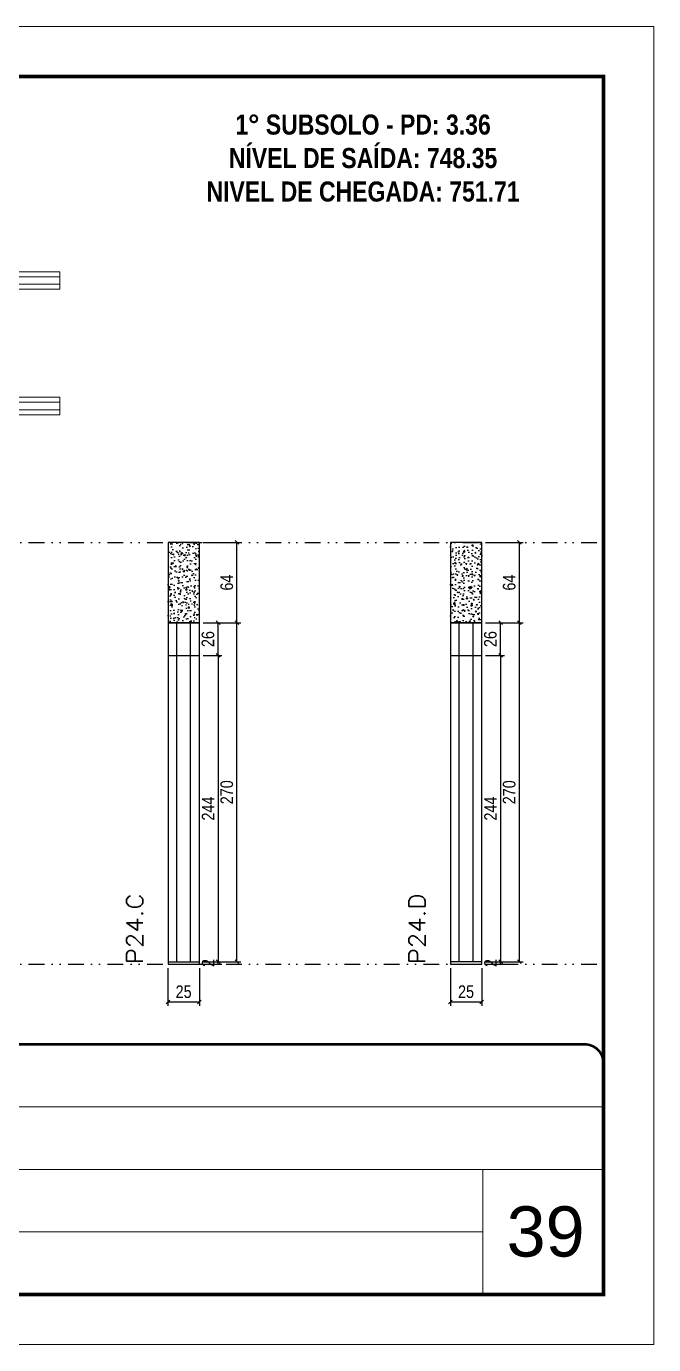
# Model space of a CAD drawing. Header units: millimetres. Extents: x 1945 to 8225, y 304 to 15137.
# Drawn here: x 6100 to 6600, y 3750 to 4800 of the extents above; entities that cross this region are included whole.
import ezdxf

# ---------------------------------------------------------------- set-up
doc = ezdxf.new("R2010")
doc.units = ezdxf.units.MM
for name, pattern in [('CONTINUO', [0]), ('DASHED', [0.75, 0.5, -0.25]), ('DIVIDE2', [0.625, 0.25, -0.125, 0, -0.125, 0, -0.125])]:
    doc.linetypes.add(name, pattern=pattern)
for name, color, linetype, lineweight in [('CARIMBO', 255, 'Continuous', 9), ('Folhas', 255, 'Continuous', 9), ('Perfil Metálico', 224, 'Continuous', 18), ('SARRAFO DE PRESSAO', 251, 'DASHED', 9), ('Texto Seção', 7, 'Continuous', 15)]:
    doc.layers.add(name, color=color, linetype=linetype, lineweight=lineweight)
for name, color, linetype in [('COTA', 241, 'Continuous'), ('NOMENCLATURA', 7, 'Continuous'), ('Nível', 160, 'Continuous'), ('Painéis', 200, 'Continuous'), ('SARR_2.2x7', 40, 'Continuous')]:
    doc.layers.add(name, color=color, linetype=linetype)
doc.styles.add('ARIAL', font='arial.ttf')
doc.styles.add('COTA TECNICA', font='techl___.ttf', dxfattribs={"height": 10})
doc.styles.add('REGUA-120', font='ROMANS.shx', dxfattribs={"height": 15})
doc.styles.add('ROMANC', font='techb___.ttf', dxfattribs={"height": 2.5})
doc.dimstyles.new('PAINEL-NOVA', dxfattribs={"dimtxt": 10, "dimasz": 3, "dimexe": 3, "dimexo": 3, "dimgap": 3, "dimtad": 1, "dimdec": 1, "dimzin": 12, "dimdsep": 46, "dimtxsty": 'COTA TECNICA', "dimblk1": 'OBLIQUE', "dimblk2": 'OBLIQUE', "dimsah": 1, "dimcen": 0.9, "dimclrd": 4, "dimclre": 4, "dimclrt": 240, "dimadec": 1, "dimazin": 3, "dimtfac": 1, "dimtdec": 1, "dimtix": 1, "dimtmove": 0, "dimatfit": 3, "dimfxl": 1, "dimtolj": 1, "dimtzin": 12, "dimarcsym": 0})

# ---------------------------------------------------------------- blocks, each defined once
blk = doc.blocks.new('9999999999')
at = {"color": 30, "linetype": 'CONTINUO'}
for p, q in [((98564.6, 34379.6), (99584, 34379.6)), ((98564.6, 34329.8), (99488, 34329.8)), ((99584, 34329.8), (99488, 34329.8)), ((99488, 34329.8), (99488, 34230.2)), ((98564.6, 34280), (99488, 34280))]:
    blk.add_line(p, q, dxfattribs=at)
at = {"color": 30, "linetype": 'CONTINUO', "const_width": 2}
blk.add_lwpolyline([(99584, 34230.2), (99584, 34414.4, 0.414214), (99569, 34429.4), (98229, 34429.4, 0.414214), (98214, 34414.4), (98214, 34245.2, 0.414214), (98229, 34230.2), (99584, 34230.2)], format="xyb", dxfattribs=at)
at = {"layer": 'Folhas'}
blk.add_lwpolyline([(98139, 34190.2), (99624, 34190.2), (99624, 35240.2), (98139, 35240.2)], close=True, dxfattribs=at)
at = {"layer": 'Folhas', "color": 30, "const_width": 3}
blk.add_lwpolyline([(98214, 34230.2), (99584, 34230.2), (99584, 35200.2), (98214, 35200.2)], close=True, dxfattribs=at)
blk = doc.blocks.new('_Oblique')
at = {"color": 0, "linetype": 'ByBlock', "lineweight": -2}
blk.add_line((-0.5, -0.5), (0.5, 0.5), dxfattribs=at)
blk = doc.blocks.new('*D348')
at = {"layer": 'COTA', "color": 4, "linetype": 'Continuous', "lineweight": -2, "ltscale": 30, "transparency": 16777216}
for p, q in [((6240.9, 4298.9), (6255.9, 4298.9)), ((6252.9, 4298.9), (6252.9, 4054.9)), ((6240.9, 4054.9), (6255.9, 4054.9))]:
    blk.add_line(p, q, dxfattribs=at)
at = {"layer": 'Defpoints', "color": 0, "linetype": 'Continuous', "ltscale": 30, "transparency": 16777216}
for p in [(6237.9, 4298.9), (6237.9, 4054.9), (6252.9, 4054.9)]:
    blk.add_point(p, dxfattribs=at)
at = {"layer": 'COTA', "color": 4, "linetype": 'Continuous', "lineweight": -2, "ltscale": 30, "transparency": 16777216, "xscale": 3, "yscale": 3, "zscale": 3}
for p, rotation in [((6252.9, 4298.9), 90), ((6252.9, 4054.9), 270)]:
    blk.add_blockref('_Oblique', p, dxfattribs=dict(at, rotation=rotation))
at = {"layer": 'COTA', "color": 240, "linetype": 'Continuous', "ltscale": 30, "transparency": 16777216, "insert": (6244.9, 4176.9), "char_height": 10, "attachment_point": 5, "rotation": 90, "style": 'COTA TECNICA'}
blk.add_mtext('\\A1;244', dxfattribs=at)
blk = doc.blocks.new('*D349')
at = {"layer": 'COTA', "color": 4, "linetype": 'Continuous', "lineweight": -2, "ltscale": 30, "transparency": 16777216}
for p, q in [((6240.9, 4324.9), (6255.9, 4324.9)), ((6252.9, 4298.9), (6252.9, 4324.9)), ((6240.9, 4298.9), (6255.9, 4298.9))]:
    blk.add_line(p, q, dxfattribs=at)
at = {"layer": 'Defpoints', "color": 0, "linetype": 'Continuous', "ltscale": 30, "transparency": 16777216}
for p in [(6237.9, 4324.9), (6252.9, 4324.9), (6237.9, 4298.9)]:
    blk.add_point(p, dxfattribs=at)
at = {"layer": 'COTA', "color": 4, "linetype": 'Continuous', "lineweight": -2, "ltscale": 30, "transparency": 16777216, "xscale": 3, "yscale": 3, "zscale": 3}
for p, rotation in [((6252.9, 4324.9), 90), ((6252.9, 4298.9), 270)]:
    blk.add_blockref('_Oblique', p, dxfattribs=dict(at, rotation=rotation))
at = {"layer": 'COTA', "color": 240, "linetype": 'Continuous', "ltscale": 30, "transparency": 16777216, "insert": (6244.8, 4311.9), "char_height": 10, "attachment_point": 5, "rotation": 90, "style": 'COTA TECNICA'}
blk.add_mtext('\\A1;26', dxfattribs=at)
blk = doc.blocks.new('*D350')
at = {"layer": 'COTA', "color": 4, "linetype": 'Continuous', "lineweight": -2, "ltscale": 30, "transparency": 16777216}
for p, q in [((6465.9, 4298.9), (6480.9, 4298.9)), ((6477.9, 4298.9), (6477.9, 4054.9)), ((6465.9, 4054.9), (6480.9, 4054.9))]:
    blk.add_line(p, q, dxfattribs=at)
at = {"layer": 'Defpoints', "color": 0, "linetype": 'Continuous', "ltscale": 30, "transparency": 16777216}
for p in [(6462.9, 4298.9), (6462.9, 4054.9), (6477.9, 4054.9)]:
    blk.add_point(p, dxfattribs=at)
at = {"layer": 'COTA', "color": 4, "linetype": 'Continuous', "lineweight": -2, "ltscale": 30, "transparency": 16777216, "xscale": 3, "yscale": 3, "zscale": 3}
for p, rotation in [((6477.9, 4298.9), 90), ((6477.9, 4054.9), 270)]:
    blk.add_blockref('_Oblique', p, dxfattribs=dict(at, rotation=rotation))
at = {"layer": 'COTA', "color": 240, "linetype": 'Continuous', "ltscale": 30, "transparency": 16777216, "insert": (6469.9, 4176.9), "char_height": 10, "attachment_point": 5, "rotation": 90, "style": 'COTA TECNICA'}
blk.add_mtext('\\A1;244', dxfattribs=at)
blk = doc.blocks.new('*D351')
at = {"layer": 'COTA', "color": 4, "linetype": 'Continuous', "lineweight": -2, "ltscale": 30, "transparency": 16777216}
for p, q in [((6465.9, 4324.9), (6480.9, 4324.9)), ((6477.9, 4298.9), (6477.9, 4324.9)), ((6465.9, 4298.9), (6480.9, 4298.9))]:
    blk.add_line(p, q, dxfattribs=at)
at = {"layer": 'Defpoints', "color": 0, "linetype": 'Continuous', "ltscale": 30, "transparency": 16777216}
for p in [(6462.9, 4324.9), (6477.9, 4324.9), (6462.9, 4298.9)]:
    blk.add_point(p, dxfattribs=at)
at = {"layer": 'COTA', "color": 4, "linetype": 'Continuous', "lineweight": -2, "ltscale": 30, "transparency": 16777216, "xscale": 3, "yscale": 3, "zscale": 3}
for p, rotation in [((6477.9, 4324.9), 90), ((6477.9, 4298.9), 270)]:
    blk.add_blockref('_Oblique', p, dxfattribs=dict(at, rotation=rotation))
at = {"layer": 'COTA', "color": 240, "linetype": 'Continuous', "ltscale": 30, "transparency": 16777216, "insert": (6469.8, 4311.9), "char_height": 10, "attachment_point": 5, "rotation": 90, "style": 'COTA TECNICA'}
blk.add_mtext('\\A1;26', dxfattribs=at)
blk = doc.blocks.new('*D364')
at = {"layer": 'COTA', "color": 4, "linetype": 'Continuous', "lineweight": -2, "ltscale": 30, "transparency": 16777216}
for p, q in [((6240.9, 4054.9), (6255.9, 4054.9)), ((6252.9, 4052.9), (6252.9, 4054.9)), ((6240.9, 4052.9), (6255.9, 4052.9))]:
    blk.add_line(p, q, dxfattribs=at)
at = {"layer": 'Defpoints', "color": 0, "linetype": 'Continuous', "ltscale": 30, "transparency": 16777216}
for p in [(6237.9, 4054.9), (6252.9, 4054.9), (6237.9, 4052.9)]:
    blk.add_point(p, dxfattribs=at)
at = {"layer": 'COTA', "color": 240, "linetype": 'Continuous', "ltscale": 30, "transparency": 16777216, "insert": (6244.9, 4053.9), "char_height": 10, "attachment_point": 5, "rotation": 90, "style": 'COTA TECNICA'}
blk.add_mtext('\\A1;2', dxfattribs=at)
blk = doc.blocks.new('*D365')
at = {"layer": 'COTA', "color": 4, "linetype": 'Continuous', "lineweight": -2, "ltscale": 30, "transparency": 16777216}
for p, q in [((6240.9, 4324.9), (6270.9, 4324.9)), ((6267.9, 4054.9), (6267.9, 4324.9)), ((6240.9, 4054.9), (6270.9, 4054.9))]:
    blk.add_line(p, q, dxfattribs=at)
at = {"layer": 'Defpoints', "color": 0, "linetype": 'Continuous', "ltscale": 30, "transparency": 16777216}
for p in [(6237.9, 4324.9), (6267.9, 4324.9), (6237.9, 4054.9)]:
    blk.add_point(p, dxfattribs=at)
at = {"layer": 'COTA', "color": 4, "linetype": 'Continuous', "lineweight": -2, "ltscale": 30, "transparency": 16777216, "xscale": 3, "yscale": 3, "zscale": 3}
for p, rotation in [((6267.9, 4324.9), 90), ((6267.9, 4054.9), 270)]:
    blk.add_blockref('_Oblique', p, dxfattribs=dict(at, rotation=rotation))
at = {"layer": 'COTA', "color": 240, "linetype": 'Continuous', "ltscale": 30, "transparency": 16777216, "insert": (6259.8, 4189.9), "char_height": 10, "attachment_point": 5, "rotation": 90, "style": 'COTA TECNICA'}
blk.add_mtext('\\A1;270', dxfattribs=at)
blk = doc.blocks.new('*D366')
at = {"layer": 'COTA', "color": 4, "linetype": 'Continuous', "lineweight": -2, "ltscale": 30, "transparency": 16777216}
for p, q in [((6240.9, 4388.9), (6270.9, 4388.9)), ((6267.9, 4324.9), (6267.9, 4388.9)), ((6240.9, 4324.9), (6270.9, 4324.9))]:
    blk.add_line(p, q, dxfattribs=at)
at = {"layer": 'Defpoints', "color": 0, "linetype": 'Continuous', "ltscale": 30, "transparency": 16777216}
for p in [(6237.9, 4388.9), (6267.9, 4388.9), (6237.9, 4324.9)]:
    blk.add_point(p, dxfattribs=at)
at = {"layer": 'COTA', "color": 4, "linetype": 'Continuous', "lineweight": -2, "ltscale": 30, "transparency": 16777216, "xscale": 3, "yscale": 3, "zscale": 3}
for p, rotation in [((6267.9, 4388.9), 90), ((6267.9, 4324.9), 270)]:
    blk.add_blockref('_Oblique', p, dxfattribs=dict(at, rotation=rotation))
at = {"layer": 'COTA', "color": 240, "linetype": 'Continuous', "ltscale": 30, "transparency": 16777216, "insert": (6259.8, 4356.9), "char_height": 10, "attachment_point": 5, "rotation": 90, "style": 'COTA TECNICA'}
blk.add_mtext('\\A1;64', dxfattribs=at)
blk = doc.blocks.new('*D367')
at = {"layer": 'COTA', "color": 4, "linetype": 'Continuous', "lineweight": -2, "ltscale": 30, "transparency": 16777216}
for p, q in [((6212.9, 4049.9), (6212.9, 4019.9)), ((6237.9, 4049.9), (6237.9, 4019.9)), ((6212.9, 4022.9), (6237.9, 4022.9))]:
    blk.add_line(p, q, dxfattribs=at)
at = {"layer": 'Defpoints', "color": 0, "linetype": 'Continuous', "ltscale": 30, "transparency": 16777216}
for p in [(6212.9, 4052.9), (6237.9, 4052.9), (6237.9, 4022.9)]:
    blk.add_point(p, dxfattribs=at)
at = {"layer": 'COTA', "color": 4, "linetype": 'Continuous', "lineweight": -2, "ltscale": 30, "transparency": 16777216, "xscale": 3, "yscale": 3, "zscale": 3, "rotation": 180}
blk.add_blockref('_Oblique', (6212.9, 4022.9), dxfattribs=at)
at = {"layer": 'COTA', "color": 4, "linetype": 'Continuous', "lineweight": -2, "ltscale": 30, "transparency": 16777216, "xscale": 3, "yscale": 3, "zscale": 3}
blk.add_blockref('_Oblique', (6237.9, 4022.9), dxfattribs=at)
at = {"layer": 'COTA', "color": 240, "linetype": 'Continuous', "ltscale": 30, "transparency": 16777216, "insert": (6225.4, 4031), "char_height": 10, "attachment_point": 5, "style": 'COTA TECNICA'}
blk.add_mtext('\\A1;25', dxfattribs=at)
blk = doc.blocks.new('*D368')
at = {"layer": 'COTA', "color": 4, "linetype": 'Continuous', "lineweight": -2, "ltscale": 30, "transparency": 16777216}
for p, q in [((6465.9, 4054.9), (6480.9, 4054.9)), ((6477.9, 4052.9), (6477.9, 4054.9)), ((6465.9, 4052.9), (6480.9, 4052.9))]:
    blk.add_line(p, q, dxfattribs=at)
at = {"layer": 'Defpoints', "color": 0, "linetype": 'Continuous', "ltscale": 30, "transparency": 16777216}
for p in [(6462.9, 4054.9), (6477.9, 4054.9), (6462.9, 4052.9)]:
    blk.add_point(p, dxfattribs=at)
at = {"layer": 'COTA', "color": 240, "linetype": 'Continuous', "ltscale": 30, "transparency": 16777216, "insert": (6469.9, 4053.9), "char_height": 10, "attachment_point": 5, "rotation": 90, "style": 'COTA TECNICA'}
blk.add_mtext('\\A1;2', dxfattribs=at)
blk = doc.blocks.new('*D369')
at = {"layer": 'COTA', "color": 4, "linetype": 'Continuous', "lineweight": -2, "ltscale": 30, "transparency": 16777216}
for p, q in [((6465.9, 4324.9), (6495.9, 4324.9)), ((6492.9, 4054.9), (6492.9, 4324.9)), ((6465.9, 4054.9), (6495.9, 4054.9))]:
    blk.add_line(p, q, dxfattribs=at)
at = {"layer": 'Defpoints', "color": 0, "linetype": 'Continuous', "ltscale": 30, "transparency": 16777216}
for p in [(6462.9, 4324.9), (6492.9, 4324.9), (6462.9, 4054.9)]:
    blk.add_point(p, dxfattribs=at)
at = {"layer": 'COTA', "color": 4, "linetype": 'Continuous', "lineweight": -2, "ltscale": 30, "transparency": 16777216, "xscale": 3, "yscale": 3, "zscale": 3}
for p, rotation in [((6492.9, 4324.9), 90), ((6492.9, 4054.9), 270)]:
    blk.add_blockref('_Oblique', p, dxfattribs=dict(at, rotation=rotation))
at = {"layer": 'COTA', "color": 240, "linetype": 'Continuous', "ltscale": 30, "transparency": 16777216, "insert": (6484.8, 4189.9), "char_height": 10, "attachment_point": 5, "rotation": 90, "style": 'COTA TECNICA'}
blk.add_mtext('\\A1;270', dxfattribs=at)
blk = doc.blocks.new('*D370')
at = {"layer": 'COTA', "color": 4, "linetype": 'Continuous', "lineweight": -2, "ltscale": 30, "transparency": 16777216}
for p, q in [((6465.9, 4388.9), (6495.9, 4388.9)), ((6492.9, 4324.9), (6492.9, 4388.9)), ((6465.9, 4324.9), (6495.9, 4324.9))]:
    blk.add_line(p, q, dxfattribs=at)
at = {"layer": 'Defpoints', "color": 0, "linetype": 'Continuous', "ltscale": 30, "transparency": 16777216}
for p in [(6462.9, 4388.9), (6492.9, 4388.9), (6462.9, 4324.9)]:
    blk.add_point(p, dxfattribs=at)
at = {"layer": 'COTA', "color": 4, "linetype": 'Continuous', "lineweight": -2, "ltscale": 30, "transparency": 16777216, "xscale": 3, "yscale": 3, "zscale": 3}
for p, rotation in [((6492.9, 4388.9), 90), ((6492.9, 4324.9), 270)]:
    blk.add_blockref('_Oblique', p, dxfattribs=dict(at, rotation=rotation))
at = {"layer": 'COTA', "color": 240, "linetype": 'Continuous', "ltscale": 30, "transparency": 16777216, "insert": (6484.8, 4356.9), "char_height": 10, "attachment_point": 5, "rotation": 90, "style": 'COTA TECNICA'}
blk.add_mtext('\\A1;64', dxfattribs=at)
blk = doc.blocks.new('*D371')
at = {"layer": 'COTA', "color": 4, "linetype": 'Continuous', "lineweight": -2, "ltscale": 30, "transparency": 16777216}
for p, q in [((6437.9, 4049.9), (6437.9, 4019.9)), ((6462.9, 4049.9), (6462.9, 4019.9)), ((6437.9, 4022.9), (6462.9, 4022.9))]:
    blk.add_line(p, q, dxfattribs=at)
at = {"layer": 'Defpoints', "color": 0, "linetype": 'Continuous', "ltscale": 30, "transparency": 16777216}
for p in [(6437.9, 4052.9), (6462.9, 4052.9), (6462.9, 4022.9)]:
    blk.add_point(p, dxfattribs=at)
at = {"layer": 'COTA', "color": 4, "linetype": 'Continuous', "lineweight": -2, "ltscale": 30, "transparency": 16777216, "xscale": 3, "yscale": 3, "zscale": 3, "rotation": 180}
blk.add_blockref('_Oblique', (6437.9, 4022.9), dxfattribs=at)
at = {"layer": 'COTA', "color": 4, "linetype": 'Continuous', "lineweight": -2, "ltscale": 30, "transparency": 16777216, "xscale": 3, "yscale": 3, "zscale": 3}
blk.add_blockref('_Oblique', (6462.9, 4022.9), dxfattribs=at)
at = {"layer": 'COTA', "color": 240, "linetype": 'Continuous', "ltscale": 30, "transparency": 16777216, "insert": (6450.4, 4031), "char_height": 10, "attachment_point": 5, "style": 'COTA TECNICA'}
blk.add_mtext('\\A1;25', dxfattribs=at)

msp = doc.modelspace()

# ---------------------------------------------------------------- hatches: boundary and pattern name
at = {"layer": 'COTA', "linetype": 'Continuous', "ltscale": 30}
h = msp.add_hatch(dxfattribs=at)
h.set_pattern_fill('AR-CONC', color=256, scale=0.05, angle=1)
h.set_pattern_definition([(51, (3958.935, 7934.698), (9.121755, -0.637855), [0.9525, -10.4775]), (356, (3958.935, 7934.698), (-1.928623, 9.520633), [0.762, -8.38203]), (101.45144, (3959.695, 7934.645), (7.193132, 8.882778), [0.8095, -8.904512]), (47.1842, (3958.891, 7937.238), (13.588575, -1.865247), [1.42875, -15.71625]), (97.63556, (3960.023, 7937.082), (11.65249, 12.576586), [1.21425, -13.35678]), (352.18415, (3958.891, 7937.238), (11.65249, 12.576586), [1.143, -12.572987]), (22, (3960.172, 7936.625), (7.668804, -4.980179), [0.9525, -10.4775]), (327, (3960.172, 7936.625), (2.928905, 9.261925), [0.762, -8.382]), (72.45145, (3960.811, 7936.21), (10.597708, 4.281746), [0.8095, -8.904497]), (38.5, (3958.935, 7934.6982), (0.0806222, 4.2298032), [0, -8.2804, 0, -8.509, 0, -8.41375]), (8.5, (3958.935, 7934.6982), (3.2530547, 5.066574), [0, -4.8514, 0, -8.0899, 0, -3.20675]), (328.5, (3956.1035, 7934.6488), (6.7834962, -0.1680745), [0, -3.175, 0, -9.906, 0, -13.1445]), (318.5, (3954.8337, 7934.6266), (7.383143, 1.4003915), [0, -4.1275, 0, -6.5786, 0, -9.3345])])
h.paths.add_polyline_path([(6237.94, 4388.9), (6212.94, 4388.9), (6212.94, 4324.9), (6237.94, 4324.9)])
h = msp.add_hatch(dxfattribs=at)
h.set_pattern_fill('AR-CONC', color=256, scale=0.05, angle=1)
h.set_pattern_definition([(51, (3958.935, 7924.698), (9.121755, -0.637855), [0.9525, -10.4775]), (356, (3958.935, 7924.698), (-1.928623, 9.520633), [0.762, -8.38203]), (101.45144, (3959.695, 7924.645), (7.193132, 8.882778), [0.8095, -8.904512]), (47.1842, (3958.891, 7927.238), (13.588575, -1.865247), [1.42875, -15.71625]), (97.63556, (3960.023, 7927.082), (11.65249, 12.576586), [1.21425, -13.35678]), (352.18415, (3958.891, 7927.238), (11.65249, 12.576586), [1.143, -12.572987]), (22, (3960.172, 7926.625), (7.668804, -4.980179), [0.9525, -10.4775]), (327, (3960.172, 7926.625), (2.928905, 9.261925), [0.762, -8.382]), (72.45145, (3960.811, 7926.21), (10.597708, 4.281746), [0.8095, -8.904497]), (38.5, (3958.935, 7924.6982), (0.0806222, 4.2298032), [0, -8.2804, 0, -8.509, 0, -8.41375]), (8.5, (3958.935, 7924.6982), (3.2530547, 5.066574), [0, -4.8514, 0, -8.0899, 0, -3.20675]), (328.5, (3956.1035, 7924.6488), (6.7834962, -0.1680745), [0, -3.175, 0, -9.906, 0, -13.1445]), (318.5, (3954.8337, 7924.6266), (7.383143, 1.4003915), [0, -4.1275, 0, -6.5786, 0, -9.3345])])
h.paths.add_polyline_path([(6462.94, 4388.9), (6437.94, 4388.9), (6437.94, 4324.9), (6462.94, 4324.9)])

# ---------------------------------------------------------------- linework, layer by layer
for points in [[(6212.94, 4324.9), (6237.94, 4324.9), (6237.94, 4388.9), (6212.94, 4388.9)], [(6437.94, 4324.9), (6462.94, 4324.9), (6462.94, 4388.9), (6437.94, 4388.9)]]:
    msp.add_lwpolyline(points, close=True, dxfattribs=at)
at = {"layer": 'Nível', "color": 4, "linetype": 'DIVIDE2', "ltscale": 50}
for p, q in [((5189.86, 4388.9), (6559.86, 4388.9)), ((5189.86, 4052.9), (6559.86, 4052.9))]:
    msp.add_line(p, q, dxfattribs=at)
at = {"layer": 'Painéis', "linetype": 'Continuous', "ltscale": 30}
for p, q in [((6212.94, 4324.9), (6212.94, 4052.9)), ((6437.94, 4324.9), (6437.94, 4052.9))]:
    msp.add_line(p, q, dxfattribs=at)
for points in [[(6237.94, 4324.9), (6212.94, 4324.9)], [(6237.94, 4052.9), (6237.94, 4324.9)], [(6462.94, 4324.9), (6437.94, 4324.9)], [(6462.94, 4052.9), (6462.94, 4324.9)], [(6212.94, 4298.9), (6237.94, 4298.9)], [(6437.94, 4298.9), (6462.94, 4298.9)], [(6212.94, 4054.9), (6237.94, 4054.9)], [(6462.94, 4054.9), (6437.94, 4054.9)], [(6212.94, 4052.9), (6237.94, 4052.9)], [(6437.94, 4052.9), (6462.94, 4052.9)]]:
    msp.add_lwpolyline(points, dxfattribs=at)
at = {"layer": 'Perfil Metálico', "linetype": 'Continuous', "ltscale": 30}
for points in [[(5622.86, 4590.48), (6126.86, 4590.48), (6126.86, 4604.48), (5622.86, 4604.48)], [(5622.86, 4504.48), (6126.86, 4504.48), (6126.86, 4490.48), (5622.86, 4490.48)]]:
    msp.add_lwpolyline(points, close=True, dxfattribs=at)
for points in [[(6126.86, 4600.48), (5622.86, 4600.48)], [(5622.86, 4594.48), (6126.86, 4594.48)], [(5622.86, 4500.48), (6126.86, 4500.48)], [(6126.86, 4494.48), (5622.86, 4494.48)]]:
    msp.add_lwpolyline(points, dxfattribs=at)
at = {"layer": 'SARR_2.2x7', "linetype": 'Continuous', "ltscale": 30}
for points in [[(6219.94, 4054.9), (6219.94, 4324.9)], [(6230.94, 4054.9), (6230.94, 4324.9)], [(6444.94, 4054.9), (6444.94, 4324.9)], [(6455.94, 4054.9), (6455.94, 4324.9)]]:
    msp.add_lwpolyline(points, dxfattribs=at)

# ---------------------------------------------------------------- block references
at = {"layer": 'SARRAFO DE PRESSAO', "color": 6, "linetype": 'ByBlock'}
msp.add_blockref('9999999999', (-93024.12, -30440.27), dxfattribs=at)

# ---------------------------------------------------------------- texts
at = {"layer": 'CARIMBO', "style": 'ARIAL'}
msp.add_text('39', height=40, dxfattribs=at).set_placement((6482.72, 3820.08))
at = {"layer": 'NOMENCLATURA', "color": 2, "insert": (6368.35, 4729.73), "char_height": 16, "attachment_point": 2, "style": 'ROMANC'}
msp.add_mtext_dynamic_manual_height_columns('1° SUBSOLO - PD: 3.36\\PNÍVEL DE SAÍDA: 748.35\\PNIVEL DE CHEGADA: 751.71', width=449.0761, gutter_width=1, heights=[0], dxfattribs=at)
at = {"layer": 'Texto Seção', "style": 'REGUA-120', "width": 1.1}
for s, p in [('P24.C', (6192.94, 4052.9)), ('P24.D', (6417.94, 4052.9))]:
    msp.add_text(s, height=13, rotation=90, dxfattribs=at).set_placement(p)

# ---------------------------------------------------------------- dimensions: what is measured, and where the dimension line sits
at = {"layer": 'COTA', "linetype": 'Continuous', "ltscale": 30}
for base, p1, p2, picture, middle in [((6267.94, 4388.9), (6237.94, 4324.9), (6237.94, 4388.9), '*D366', (6259.83, 4356.9)), ((6492.94, 4388.9), (6462.94, 4324.9), (6462.94, 4388.9), '*D370', (6484.83, 4356.9)), ((6252.94, 4324.9), (6237.94, 4298.9), (6237.94, 4324.9), '*D349', (6244.83, 4311.9)), ((6267.94, 4324.9), (6237.94, 4054.9), (6237.94, 4324.9), '*D365', (6259.83, 4189.9)), ((6477.94, 4324.9), (6462.94, 4298.9), (6462.94, 4324.9), '*D351', (6469.83, 4311.9)), ((6492.94, 4324.9), (6462.94, 4054.9), (6462.94, 4324.9), '*D369', (6484.83, 4189.9)), ((6252.94, 4054.9), (6237.94, 4298.9), (6237.94, 4054.9), '*D348', (6244.86, 4176.9)), ((6477.94, 4054.9), (6462.94, 4298.9), (6462.94, 4054.9), '*D350', (6469.86, 4176.9)), ((6252.94, 4054.9), (6237.94, 4052.9), (6237.94, 4054.9), '*D364', (6244.94, 4053.9)), ((6477.94, 4054.9), (6462.94, 4052.9), (6462.94, 4054.9), '*D368', (6469.94, 4053.9))]:
    dim = msp.add_linear_dim(base=base, p1=p1, p2=p2, angle=90, dimstyle='PAINEL-NOVA', dxfattribs=at)
    dim.commit()
    dim.dimension.update_dxf_attribs({"geometry": picture, "text_midpoint": middle})
for base, p1, p2, picture, middle in [((6237.94, 4022.9), (6212.94, 4052.9), (6237.94, 4052.9), '*D367', (6225.44, 4031.01)), ((6462.94, 4022.9), (6437.94, 4052.9), (6462.94, 4052.9), '*D371', (6450.44, 4031.01))]:
    dim = msp.add_linear_dim(base=base, p1=p1, p2=p2, dimstyle='PAINEL-NOVA', dxfattribs=at)
    dim.commit()
    dim.dimension.update_dxf_attribs({"geometry": picture, "text_midpoint": middle})

doc.saveas('drawing.dxf')
